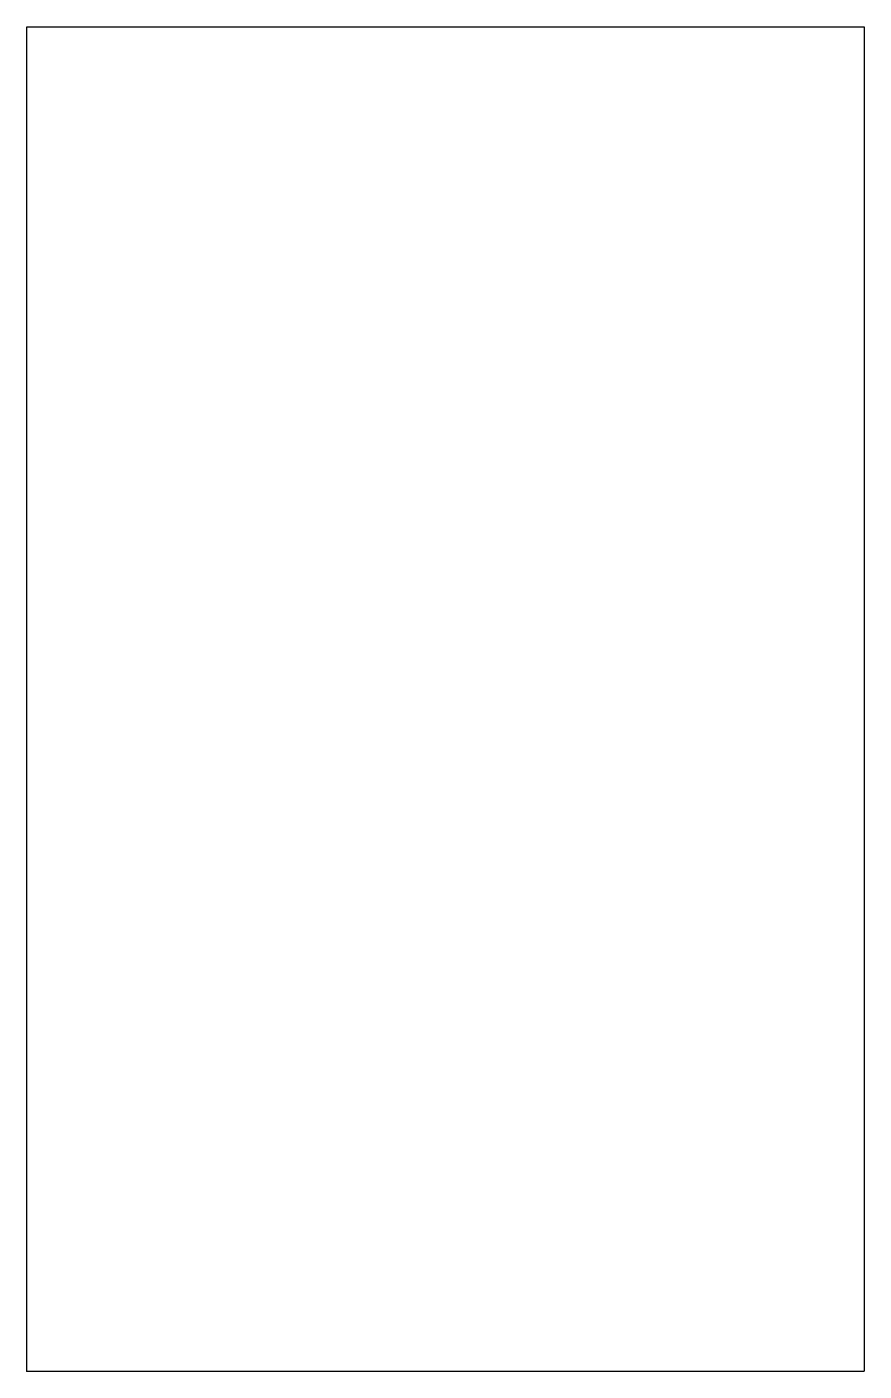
# Model space of a CAD drawing. Header units: centimetres. Extents: x 0 to 12.1, y 0 to 19.4.
import ezdxf

# ---------------------------------------------------------------- set-up
doc = ezdxf.new("R2010")
doc.units = ezdxf.units.CM
doc.header["$MEASUREMENT"] = 0
doc.layers.add('Part M - Staging Acrylic v1_Sketch1', color=7, linetype='Continuous')

msp = doc.modelspace()

# ---------------------------------------------------------------- linework, layer by layer
at = {"layer": 'Part M - Staging Acrylic v1_Sketch1'}
for p, q in [((0, 0), (0, 19.3675)), ((0, 19.3675), (12.065, 19.3675)), ((12.065, 19.3675), (12.065, 0)), ((0, 0), (12.065, 0))]:
    msp.add_line(p, q, dxfattribs=at)
msp.add_point((0, 0), dxfattribs=at)

doc.saveas('drawing.dxf')
